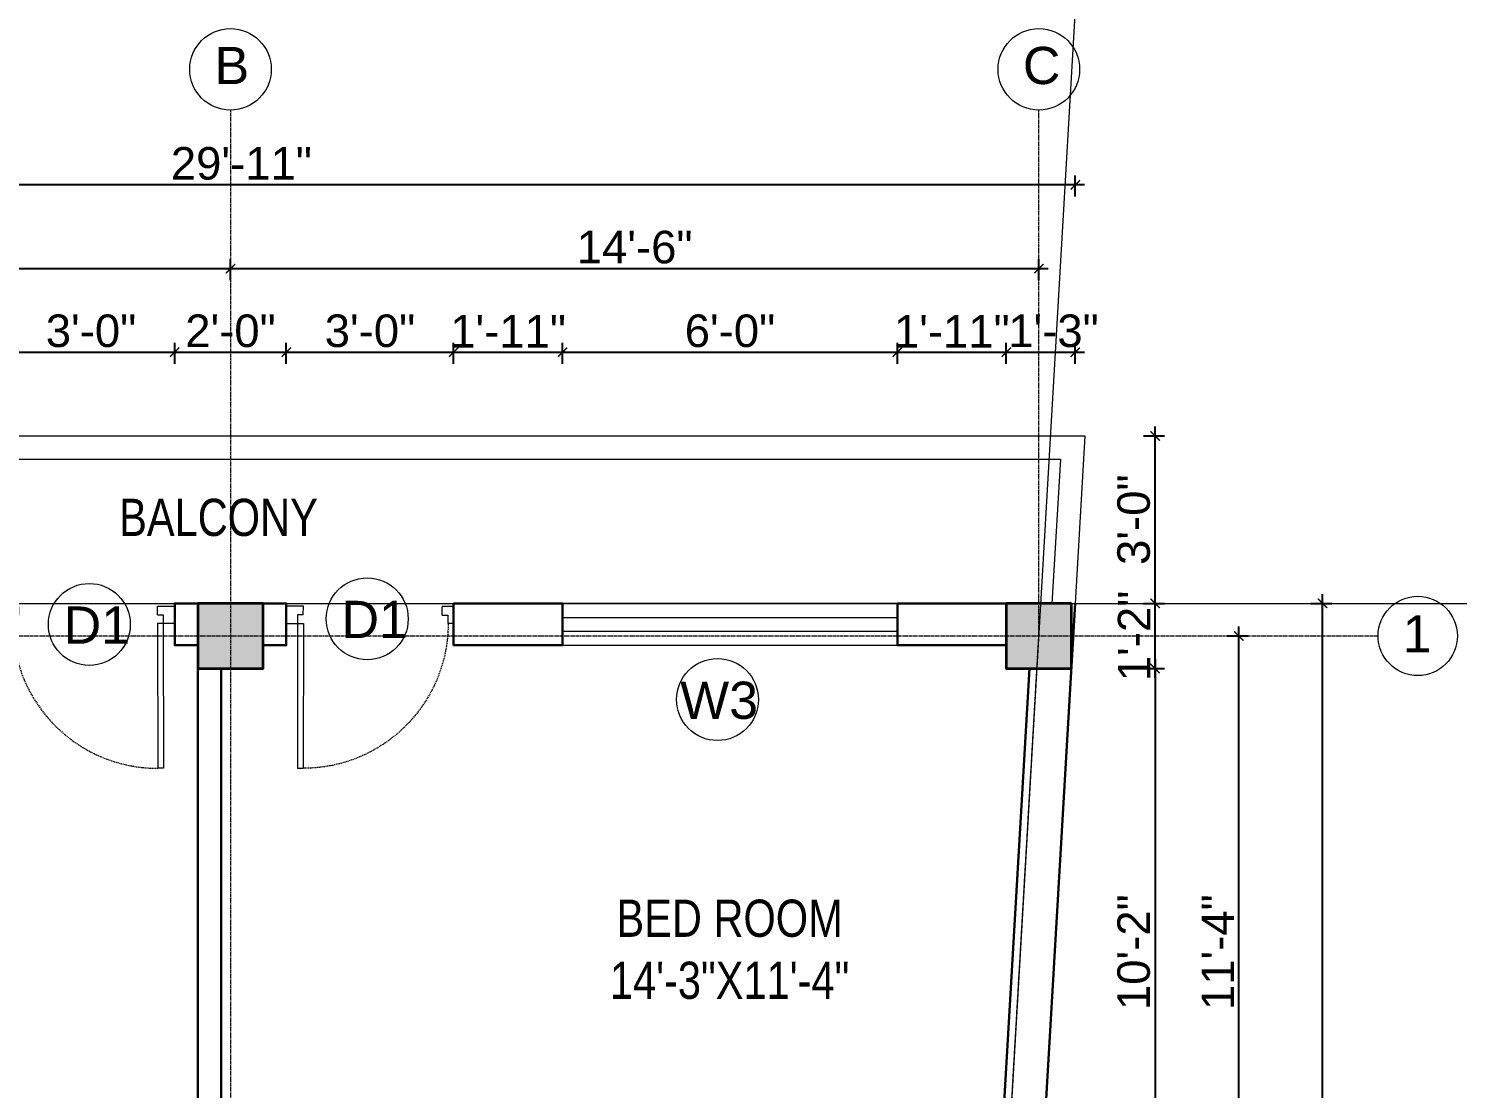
# Model space of a CAD drawing. Header units: inches. Extents: x 84707 to 107235, y 3922 to 10323.
# Drawn here: x 86745.1 to 87052.4, y 10051.2 to 10279.1 of the extents above; entities that cross this region are included whole.
import ezdxf

# ---------------------------------------------------------------- set-up
doc = ezdxf.new("R2010")
doc.units = ezdxf.units.IN
doc.header["$MEASUREMENT"] = 0
doc.linetypes.add('CENTER', pattern=[2, 1.25, -0.25, 0.25, -0.25])
doc.linetypes.add('HIDDEN', pattern=[0.375, 0.25, -0.125])
for name, color, linetype, lineweight in [('Annotate-Lite.w', 4, 'Continuous', 9), ('Annotations-Bold.w', 2, 'Continuous', 13), ('COLOUM', 3, 'Continuous', 35), ('DIM-2', 4, 'Continuous', 20), ('Door-Window.w', 4, 'Continuous', 15), ('wall', 240, 'Continuous', 30), ('wall light', 6, 'Continuous', 18), ('window', 130, 'Continuous', 13)]:
    doc.layers.add(name, color=color, linetype=linetype, lineweight=lineweight)
doc.styles.add('ARAIL', font='arial.ttf')
doc.styles.add('DIM', font='arial.ttf', dxfattribs={"width": 0.8})
doc.styles.add('gaurav', font='arial.ttf')
doc.dimstyles.new('8 inch dim', dxfattribs={"dimtxt": 7, "dimasz": 2, "dimexe": 2, "dimexo": 1, "dimgap": 1, "dimtad": 1, "dimdec": 0, "dimzin": 3, "dimdsep": 46, "dimlunit": 4, "dimtxsty": 'ARAIL', "dimblk": 'ARCHTICK', "dimcen": 0.09, "dimdle": 2, "dimadec": 0, "dimazin": 0, "dimtfac": 1, "dimtdec": 0, "dimtix": 1, "dimtofl": 0, "dimtmove": 1, "dimatfit": 3, "dimldrblk": 'ARCHTICK', "dimfxlon": 1, "dimtolj": 1, "dimtzin": 0, "dimarcsym": 0})

# ---------------------------------------------------------------- blocks, each defined once
blk = doc.blocks.new('column 14')
at = {"layer": 'COLOUM'}
h = blk.add_hatch(color=256, dxfattribs=at)
h.dxf.hatch_style = 1
h.paths.add_polyline_path([(7, 7), (-7, 7), (-7, -7), (7, -7)])
blk.add_lwpolyline([(7, 7), (7, -7), (-7, -7), (-7, 7)], close=True, dxfattribs=at)
blk = doc.blocks.new('*U9')
at = {"layer": 'Door-Window.w', "ltscale": 3}
for p, q in [((11067.44, 10097.93), (11092.24, 10116.76)), ((11092.24, 10116.76), (11093, 10115.8)), ((11068.18, 10096.96), (11093, 10115.8)), ((11063.03, 10097.66), (11065.96, 10099.89)), ((11065.96, 10099.89), (11067.44, 10097.93)), ((11065.97, 10096.82), (11067.44, 10097.93)), ((11067.44, 10097.93), (11068.18, 10096.96)), ((11065.25, 10094.74), (11063.03, 10097.66)), ((11066.71, 10095.85), (11065.25, 10094.74)), ((11066.71, 10095.85), (11065.97, 10096.82)), ((11084.8, 10072.06), (11083.33, 10070.95)), ((11084.81, 10068.99), (11083.33, 10070.95)), ((11084.8, 10072.06), (11085.54, 10071.08)), ((11084.81, 10068.99), (11087.74, 10071.22)), ((11085.54, 10071.08), (11087, 10072.19)), ((11087.74, 10071.22), (11087, 10072.19))]:
    blk.add_line(p, q, dxfattribs=at)
at = {"layer": 'Door-Window.w', "color": 9, "linetype": 'HIDDEN', "lineweight": 18}
blk.add_arc((11068.18, 10096.96), 31.16, 307.2347, 37.1906, dxfattribs=at)
blk = doc.blocks.new('_ArchTick')
at = {"color": 0, "linetype": 'ByBlock', "const_width": 0.15}
blk.add_lwpolyline([(-0.5, -0.5), (0.5, 0.5)], dxfattribs=at)
blk = doc.blocks.new('*D652')
at = {"layer": 'Defpoints', "color": 0, "transparency": 16777216}
for p in [(86776.49, 10209.52), (86740.49, 10155.51), (86776.49, 10155.52)]:
    blk.add_point(p, dxfattribs=at)
at = {"layer": 'DIM-2', "color": 0, "lineweight": -2, "transparency": 16777216}
for p, q in [((86740.49, 10207.02), (86740.49, 10211.52)), ((86776.49, 10207.02), (86776.49, 10211.52)), ((86738.49, 10209.52), (86778.49, 10209.52))]:
    blk.add_line(p, q, dxfattribs=at)
at = {"layer": 'DIM-2', "color": 0, "lineweight": -2, "transparency": 16777216, "xscale": 2, "yscale": 2, "zscale": 2, "rotation": 180}
blk.add_blockref('_ArchTick', (86740.49, 10209.52), dxfattribs=at)
at = {"layer": 'DIM-2', "color": 0, "lineweight": -2, "transparency": 16777216, "xscale": 2, "yscale": 2, "zscale": 2}
blk.add_blockref('_ArchTick', (86776.49, 10209.52), dxfattribs=at)
at = {"layer": 'DIM-2', "color": 0, "transparency": 16777216, "insert": (86758.49, 10214.09), "char_height": 7, "attachment_point": 5, "style": 'ARAIL'}
blk.add_mtext('\\A1;3\'-0"', dxfattribs=at)
blk = doc.blocks.new('*D653')
at = {"layer": 'Defpoints', "color": 0, "transparency": 16777216}
for p in [(86800.49, 10209.52), (86776.49, 10155.52), (86800.49, 10155.52)]:
    blk.add_point(p, dxfattribs=at)
at = {"layer": 'DIM-2', "color": 0, "lineweight": -2, "transparency": 16777216}
for p, q in [((86776.49, 10207.02), (86776.49, 10211.52)), ((86800.49, 10207.02), (86800.49, 10211.52)), ((86774.49, 10209.52), (86802.49, 10209.52))]:
    blk.add_line(p, q, dxfattribs=at)
at = {"layer": 'DIM-2', "color": 0, "lineweight": -2, "transparency": 16777216, "xscale": 2, "yscale": 2, "zscale": 2, "rotation": 180}
blk.add_blockref('_ArchTick', (86776.49, 10209.52), dxfattribs=at)
at = {"layer": 'DIM-2', "color": 0, "lineweight": -2, "transparency": 16777216, "xscale": 2, "yscale": 2, "zscale": 2}
blk.add_blockref('_ArchTick', (86800.49, 10209.52), dxfattribs=at)
at = {"layer": 'DIM-2', "color": 0, "transparency": 16777216, "insert": (86788.49, 10214.09), "char_height": 7, "attachment_point": 5, "style": 'ARAIL'}
blk.add_mtext('\\A1;2\'-0"', dxfattribs=at)
blk = doc.blocks.new('*D654')
at = {"layer": 'Defpoints', "color": 0, "transparency": 16777216}
for p in [(86836.49, 10209.52), (86800.49, 10155.52), (86836.49, 10155.52)]:
    blk.add_point(p, dxfattribs=at)
at = {"layer": 'DIM-2', "color": 0, "lineweight": -2, "transparency": 16777216}
for p, q in [((86800.49, 10207.02), (86800.49, 10211.52)), ((86836.49, 10207.02), (86836.49, 10211.52)), ((86798.49, 10209.52), (86838.49, 10209.52))]:
    blk.add_line(p, q, dxfattribs=at)
at = {"layer": 'DIM-2', "color": 0, "lineweight": -2, "transparency": 16777216, "xscale": 2, "yscale": 2, "zscale": 2, "rotation": 180}
blk.add_blockref('_ArchTick', (86800.49, 10209.52), dxfattribs=at)
at = {"layer": 'DIM-2', "color": 0, "lineweight": -2, "transparency": 16777216, "xscale": 2, "yscale": 2, "zscale": 2}
blk.add_blockref('_ArchTick', (86836.49, 10209.52), dxfattribs=at)
at = {"layer": 'DIM-2', "color": 0, "transparency": 16777216, "insert": (86818.49, 10214.09), "char_height": 7, "attachment_point": 5, "style": 'ARAIL'}
blk.add_mtext('\\A1;3\'-0"', dxfattribs=at)
blk = doc.blocks.new('*D655')
at = {"layer": 'Defpoints', "color": 0, "transparency": 16777216}
for p in [(86859.92, 10209.52), (86836.49, 10155.52), (86859.92, 10155.52)]:
    blk.add_point(p, dxfattribs=at)
at = {"layer": 'DIM-2', "color": 0, "lineweight": -2, "transparency": 16777216}
for p, q in [((86836.49, 10207.02), (86836.49, 10211.52)), ((86859.92, 10207.02), (86859.92, 10211.52)), ((86834.49, 10209.52), (86861.92, 10209.52))]:
    blk.add_line(p, q, dxfattribs=at)
at = {"layer": 'DIM-2', "color": 0, "lineweight": -2, "transparency": 16777216, "xscale": 2, "yscale": 2, "zscale": 2, "rotation": 180}
blk.add_blockref('_ArchTick', (86836.49, 10209.52), dxfattribs=at)
at = {"layer": 'DIM-2', "color": 0, "lineweight": -2, "transparency": 16777216, "xscale": 2, "yscale": 2, "zscale": 2}
blk.add_blockref('_ArchTick', (86859.92, 10209.52), dxfattribs=at)
at = {"layer": 'DIM-2', "color": 0, "transparency": 16777216, "insert": (86848.2, 10214.03), "char_height": 7, "attachment_point": 5, "style": 'ARAIL'}
blk.add_mtext('\\A1;1\'-11"', dxfattribs=at)
blk = doc.blocks.new('*D656')
at = {"layer": 'Defpoints', "color": 0, "transparency": 16777216}
for p in [(86931.92, 10209.52), (86859.92, 10155.52), (86931.92, 10155.52)]:
    blk.add_point(p, dxfattribs=at)
at = {"layer": 'DIM-2', "color": 0, "lineweight": -2, "transparency": 16777216}
for p, q in [((86859.92, 10207.02), (86859.92, 10211.52)), ((86931.92, 10207.02), (86931.92, 10211.52)), ((86857.92, 10209.52), (86933.92, 10209.52))]:
    blk.add_line(p, q, dxfattribs=at)
at = {"layer": 'DIM-2', "color": 0, "lineweight": -2, "transparency": 16777216, "xscale": 2, "yscale": 2, "zscale": 2, "rotation": 180}
blk.add_blockref('_ArchTick', (86859.92, 10209.52), dxfattribs=at)
at = {"layer": 'DIM-2', "color": 0, "lineweight": -2, "transparency": 16777216, "xscale": 2, "yscale": 2, "zscale": 2}
blk.add_blockref('_ArchTick', (86931.92, 10209.52), dxfattribs=at)
at = {"layer": 'DIM-2', "color": 0, "transparency": 16777216, "insert": (86895.92, 10214.09), "char_height": 7, "attachment_point": 5, "style": 'ARAIL'}
blk.add_mtext('\\A1;6\'-0"', dxfattribs=at)
blk = doc.blocks.new('*D657')
at = {"layer": 'Defpoints', "color": 0, "transparency": 16777216}
for p in [(86955.36, 10209.52), (86931.92, 10155.52), (86955.36, 10155.52)]:
    blk.add_point(p, dxfattribs=at)
at = {"layer": 'DIM-2', "color": 0, "lineweight": -2, "transparency": 16777216}
for p, q in [((86931.92, 10207.02), (86931.92, 10211.52)), ((86955.36, 10207.02), (86955.36, 10211.52)), ((86929.92, 10209.52), (86957.36, 10209.52))]:
    blk.add_line(p, q, dxfattribs=at)
at = {"layer": 'DIM-2', "color": 0, "lineweight": -2, "transparency": 16777216, "xscale": 2, "yscale": 2, "zscale": 2, "rotation": 180}
blk.add_blockref('_ArchTick', (86931.92, 10209.52), dxfattribs=at)
at = {"layer": 'DIM-2', "color": 0, "lineweight": -2, "transparency": 16777216, "xscale": 2, "yscale": 2, "zscale": 2}
blk.add_blockref('_ArchTick', (86955.36, 10209.52), dxfattribs=at)
at = {"layer": 'DIM-2', "color": 0, "transparency": 16777216, "insert": (86943.64, 10214.03), "char_height": 7, "attachment_point": 5, "style": 'ARAIL'}
blk.add_mtext('\\A1;1\'-11"', dxfattribs=at)
blk = doc.blocks.new('*D658')
at = {"layer": 'Defpoints', "color": 0, "transparency": 16777216}
for p in [(86970.18, 10209.52), (86955.36, 10155.52), (86970.18, 10155.52)]:
    blk.add_point(p, dxfattribs=at)
at = {"layer": 'DIM-2', "color": 0, "lineweight": -2, "transparency": 16777216}
for p, q in [((86955.36, 10207.02), (86955.36, 10211.52)), ((86970.18, 10207.02), (86970.18, 10211.52)), ((86953.36, 10209.52), (86972.18, 10209.52))]:
    blk.add_line(p, q, dxfattribs=at)
at = {"layer": 'DIM-2', "color": 0, "lineweight": -2, "transparency": 16777216, "xscale": 2, "yscale": 2, "zscale": 2, "rotation": 180}
blk.add_blockref('_ArchTick', (86955.36, 10209.52), dxfattribs=at)
at = {"layer": 'DIM-2', "color": 0, "lineweight": -2, "transparency": 16777216, "xscale": 2, "yscale": 2, "zscale": 2}
blk.add_blockref('_ArchTick', (86970.18, 10209.52), dxfattribs=at)
at = {"layer": 'DIM-2', "color": 0, "transparency": 16777216, "insert": (86965.51, 10214.09), "char_height": 7, "attachment_point": 5, "style": 'ARAIL'}
blk.add_mtext('\\A1;1\'-3"', dxfattribs=at)
blk = doc.blocks.new('*D659')
at = {"layer": 'Defpoints', "color": 0, "transparency": 16777216}
for p in [(86788.49, 10227.52), (86618.49, 10155.52), (86788.49, 10155.52)]:
    blk.add_point(p, dxfattribs=at)
at = {"layer": 'DIM-2', "color": 0, "lineweight": -2, "transparency": 16777216}
for p, q in [((86618.49, 10225.02), (86618.49, 10229.52)), ((86788.49, 10225.02), (86788.49, 10229.52)), ((86616.49, 10227.52), (86790.49, 10227.52))]:
    blk.add_line(p, q, dxfattribs=at)
at = {"layer": 'DIM-2', "color": 0, "lineweight": -2, "transparency": 16777216, "xscale": 2, "yscale": 2, "zscale": 2, "rotation": 180}
blk.add_blockref('_ArchTick', (86618.49, 10227.52), dxfattribs=at)
at = {"layer": 'DIM-2', "color": 0, "lineweight": -2, "transparency": 16777216, "xscale": 2, "yscale": 2, "zscale": 2}
blk.add_blockref('_ArchTick', (86788.49, 10227.52), dxfattribs=at)
at = {"layer": 'DIM-2', "color": 0, "transparency": 16777216, "insert": (86703.49, 10232.03), "char_height": 7, "attachment_point": 5, "style": 'ARAIL'}
blk.add_mtext('\\A1;14\'-2"', dxfattribs=at)
blk = doc.blocks.new('*D660')
at = {"layer": 'Defpoints', "color": 0, "transparency": 16777216}
for p in [(86962.36, 10227.52), (86788.49, 10155.52), (86962.36, 10155.52)]:
    blk.add_point(p, dxfattribs=at)
at = {"layer": 'DIM-2', "color": 0, "lineweight": -2, "transparency": 16777216}
for p, q in [((86788.49, 10225.02), (86788.49, 10229.52)), ((86962.36, 10225.02), (86962.36, 10229.52)), ((86786.49, 10227.52), (86964.36, 10227.52))]:
    blk.add_line(p, q, dxfattribs=at)
at = {"layer": 'DIM-2', "color": 0, "lineweight": -2, "transparency": 16777216, "xscale": 2, "yscale": 2, "zscale": 2, "rotation": 180}
blk.add_blockref('_ArchTick', (86788.49, 10227.52), dxfattribs=at)
at = {"layer": 'DIM-2', "color": 0, "lineweight": -2, "transparency": 16777216, "xscale": 2, "yscale": 2, "zscale": 2}
blk.add_blockref('_ArchTick', (86962.36, 10227.52), dxfattribs=at)
at = {"layer": 'DIM-2', "color": 0, "transparency": 16777216, "insert": (86875.42, 10232.09), "char_height": 7, "attachment_point": 5, "style": 'ARAIL'}
blk.add_mtext('\\A1;14\'-6"', dxfattribs=at)
blk = doc.blocks.new('*D618')
at = {"layer": 'Defpoints', "color": 0, "transparency": 16777216}
for p in [(86611.49, 10245.52), (86611.49, 10155.52), (86970.18, 10155.52)]:
    blk.add_point(p, dxfattribs=at)
at = {"layer": 'DIM-2', "color": 0, "lineweight": -2, "transparency": 16777216}
for p, q in [((86611.49, 10243.02), (86611.49, 10247.52)), ((86970.18, 10243.02), (86970.18, 10247.52)), ((86972.18, 10245.52), (86609.49, 10245.52))]:
    blk.add_line(p, q, dxfattribs=at)
at = {"layer": 'DIM-2', "color": 0, "lineweight": -2, "transparency": 16777216, "xscale": 2, "yscale": 2, "zscale": 2, "rotation": 180}
blk.add_blockref('_ArchTick', (86611.49, 10245.52), dxfattribs=at)
at = {"layer": 'DIM-2', "color": 0, "lineweight": -2, "transparency": 16777216, "xscale": 2, "yscale": 2, "zscale": 2}
blk.add_blockref('_ArchTick', (86970.18, 10245.52), dxfattribs=at)
at = {"layer": 'DIM-2', "color": 0, "transparency": 16777216, "insert": (86790.83, 10250.09), "char_height": 7, "attachment_point": 5, "style": 'ARAIL'}
blk.add_mtext('\\A1;29\'-11"', dxfattribs=at)
blk = doc.blocks.new('*D629')
at = {"layer": 'Defpoints', "color": 0, "transparency": 16777216}
for p in [(86969.36, 10141.52), (86961.43, 10019.52), (86987.36, 10019.52)]:
    blk.add_point(p, dxfattribs=at)
at = {"layer": 'DIM-2', "color": 0, "lineweight": -2, "transparency": 16777216}
for p, q in [((86987.36, 10143.52), (86987.36, 10017.52)), ((86984.86, 10141.52), (86989.36, 10141.52)), ((86984.86, 10019.52), (86989.36, 10019.52))]:
    blk.add_line(p, q, dxfattribs=at)
at = {"layer": 'DIM-2', "color": 0, "lineweight": -2, "transparency": 16777216, "xscale": 2, "yscale": 2, "zscale": 2}
for p, rotation in [((86987.36, 10141.52), 90), ((86987.36, 10019.52), 270)]:
    blk.add_blockref('_ArchTick', p, dxfattribs=dict(at, rotation=rotation))
at = {"layer": 'DIM-2', "color": 0, "transparency": 16777216, "insert": (86982.79, 10080.52), "char_height": 7, "attachment_point": 5, "rotation": 90, "style": 'ARAIL'}
blk.add_mtext('\\A1;10\'-2"', dxfattribs=at)
blk = doc.blocks.new('*D637')
at = {"layer": 'Defpoints', "color": 0, "transparency": 16777216}
for p in [(86969.36, 10155.52), (87023.36, 10155.52), (86942.77, 9685.52)]:
    blk.add_point(p, dxfattribs=at)
at = {"layer": 'DIM-2', "color": 0, "lineweight": -2, "transparency": 16777216}
for p, q in [((87023.36, 9683.52), (87023.36, 10157.52)), ((87020.86, 10155.52), (87025.36, 10155.52)), ((87020.86, 9685.52), (87025.36, 9685.52))]:
    blk.add_line(p, q, dxfattribs=at)
at = {"layer": 'DIM-2', "color": 0, "lineweight": -2, "transparency": 16777216, "xscale": 2, "yscale": 2, "zscale": 2}
for p, rotation in [((87023.36, 10155.52), 90), ((87023.36, 9685.52), 270)]:
    blk.add_blockref('_ArchTick', p, dxfattribs=dict(at, rotation=rotation))
at = {"layer": 'DIM-2', "color": 0, "transparency": 16777216, "insert": (87018.78, 9920.52), "char_height": 7, "attachment_point": 5, "rotation": 90, "style": 'ARAIL'}
blk.add_mtext('\\A1;39\'-2"', dxfattribs=at)
blk = doc.blocks.new('*D639')
at = {"layer": 'Defpoints', "color": 0, "transparency": 16777216}
for p in [(86962.36, 10148.52), (87005.36, 10148.52), (86954.43, 10012.52)]:
    blk.add_point(p, dxfattribs=at)
at = {"layer": 'DIM-2', "color": 0, "lineweight": -2, "transparency": 16777216}
for p, q in [((87002.86, 10148.52), (87007.36, 10148.52)), ((87005.36, 10010.52), (87005.36, 10150.52)), ((87002.86, 10012.52), (87007.36, 10012.52))]:
    blk.add_line(p, q, dxfattribs=at)
at = {"layer": 'DIM-2', "color": 0, "lineweight": -2, "transparency": 16777216, "xscale": 2, "yscale": 2, "zscale": 2}
for p, rotation in [((87005.36, 10148.52), 90), ((87005.36, 10012.52), 270)]:
    blk.add_blockref('_ArchTick', p, dxfattribs=dict(at, rotation=rotation))
at = {"layer": 'DIM-2', "color": 0, "transparency": 16777216, "insert": (87000.85, 10080.52), "char_height": 7, "attachment_point": 5, "rotation": 90, "style": 'ARAIL'}
blk.add_mtext('\\A1;11\'-4"', dxfattribs=at)
blk = doc.blocks.new('*D640')
at = {"layer": 'Defpoints', "color": 0, "transparency": 16777216}
for p in [(86970.18, 10155.52), (86987.36, 10155.52), (86969.36, 10141.52)]:
    blk.add_point(p, dxfattribs=at)
at = {"layer": 'DIM-2', "color": 0, "lineweight": -2, "transparency": 16777216}
for p, q in [((86987.36, 10139.52), (86987.36, 10157.52)), ((86984.86, 10155.52), (86989.36, 10155.52)), ((86984.86, 10141.52), (86989.36, 10141.52))]:
    blk.add_line(p, q, dxfattribs=at)
at = {"layer": 'DIM-2', "color": 0, "lineweight": -2, "transparency": 16777216, "xscale": 2, "yscale": 2, "zscale": 2}
for p, rotation in [((86987.36, 10155.52), 90), ((86987.36, 10141.52), 270)]:
    blk.add_blockref('_ArchTick', p, dxfattribs=dict(at, rotation=rotation))
at = {"layer": 'DIM-2', "color": 0, "transparency": 16777216, "insert": (86982.85, 10148.52), "char_height": 7, "attachment_point": 5, "rotation": 90, "style": 'ARAIL'}
blk.add_mtext('\\A1;1\'-2"', dxfattribs=at)
blk = doc.blocks.new('*D615')
at = {"layer": 'Defpoints', "color": 0, "transparency": 16777216}
for p in [(86972.28, 10191.52), (86987.36, 10191.52), (86969.36, 10155.52)]:
    blk.add_point(p, dxfattribs=at)
at = {"layer": 'DIM-2', "color": 0, "lineweight": -2, "transparency": 16777216}
for p, q in [((86984.86, 10191.52), (86989.36, 10191.52)), ((86987.36, 10153.52), (86987.36, 10193.52)), ((86984.86, 10155.52), (86989.36, 10155.52))]:
    blk.add_line(p, q, dxfattribs=at)
at = {"layer": 'DIM-2', "color": 0, "lineweight": -2, "transparency": 16777216, "xscale": 2, "yscale": 2, "zscale": 2}
for p, rotation in [((86987.36, 10191.52), 90), ((86987.36, 10155.52), 270)]:
    blk.add_blockref('_ArchTick', p, dxfattribs=dict(at, rotation=rotation))
at = {"layer": 'DIM-2', "color": 0, "transparency": 16777216, "insert": (86982.78, 10173.52), "char_height": 7, "attachment_point": 5, "rotation": 90, "style": 'ARAIL'}
blk.add_mtext('\\A1;3\'-0"', dxfattribs=at)

msp = doc.modelspace()

# ---------------------------------------------------------------- linework, layer by layer
at = {"layer": 'Annotate-Lite.w', "ltscale": 0.005}
for centre in [(86817.9, 10152.2), (86758.13, 10150.99), (86893.24, 10134.84)]:
    msp.add_circle(centre, 8.81, dxfattribs=at)
at = {"layer": 'Annotations-Bold.w', "linetype": 'CENTER', "ltscale": 0.3}
for p, q in [((86788.49, 10261.58), (86788.49, 9585.08)), ((86549.07, 10148.52), (87035.32, 10148.52))]:
    msp.add_line(p, q, dxfattribs=at)
msp.add_lwpolyline([(86935.77, 9585.08), (86935.77, 9692.52), (86962.36, 10148.52), (86962.36, 10261.58)], dxfattribs=at)
at = {"layer": 'DIM-2'}
for p, direction in [((86935.77, 9692.52), (0.0582225, 0.9983036)), ((84806.37, 10155.52), (1, 0))]:
    msp.add_xline(p, direction, dxfattribs=at)
for centre, radius in [((86788.49, 10270.35), 8.77), ((86962.36, 10270.35), 8.77), ((87043.86, 10148.52), 8.53)]:
    msp.add_circle(centre, radius, dxfattribs=at)
at = {"layer": 'wall'}
for p, q in [((86836.49, 10146.49), (86836.49, 10155.52)), ((86859.92, 10155.52), (86836.49, 10155.52)), ((86859.92, 10146.52), (86859.92, 10155.52)), ((86955.36, 10155.52), (86931.92, 10155.52)), ((86931.92, 10146.52), (86931.92, 10155.52)), ((86970.18, 10155.52), (86957.4, 9936.52)), ((86859.92, 10146.52), (86836.49, 10146.52)), ((86955.36, 10146.52), (86931.92, 10146.52)), ((86781.49, 9977.52), (86781.49, 10141.52)), ((86786.49, 9977.52), (86786.49, 10141.52))]:
    msp.add_line(p, q, dxfattribs=at)
for points in [[(86781.49, 10155.52), (86776.49, 10155.52), (86776.49, 10146.52), (86781.49, 10146.52)], [(86795.49, 10155.52), (86800.49, 10155.52), (86800.49, 10146.52), (86795.49, 10146.52)]]:
    msp.add_lwpolyline(points, close=True, dxfattribs=at)
msp.add_lwpolyline([(86960.34, 10141.52), (86948.68, 9941.52), (86934.59, 9941.52)], dxfattribs=at)
at = {"layer": 'wall light'}
msp.add_line((86972.28, 10191.52), (86970.18, 10155.52), dxfattribs=at)
for points in [[(86611.49, 10191.52), (86972.28, 10191.52)], [(86616.49, 10155.52), (86616.49, 10186.52), (86966.98, 10186.52), (86965.17, 10155.52)]]:
    msp.add_lwpolyline(points, dxfattribs=at)
at = {"layer": 'window'}
for p, q in [((86931.92, 10155.52), (86859.92, 10155.52)), ((86859.92, 10152.52), (86931.92, 10152.52)), ((86859.92, 10149.52), (86931.92, 10149.52)), ((86859.92, 10146.52), (86931.92, 10146.52))]:
    msp.add_line(p, q, dxfattribs=at)

# ---------------------------------------------------------------- block references
at = {"layer": 'Door-Window.w', "linetype": 'ByBlock', "yscale": 0.999790782091718, "zscale": 0.999790782091718}
for p, xscale, rotation in [((85409.99, 25067.72), 0.999790782091718, 232.8475757098403), ((88166.98, 25067.72), -0.9997907820917175, 127.1524242901596)]:
    msp.add_blockref('*U9', p, dxfattribs=dict(at, xscale=xscale, rotation=rotation))
at = {"layer": 'wall', "xscale": -1, "rotation": 270}
for p in [(86788.49, 10148.52), (86962.36, 10148.52)]:
    msp.add_blockref('column 14', p, dxfattribs=at)

# ---------------------------------------------------------------- texts
at = {"ltscale": 7, "char_height": 8, "width": 121.9318, "attachment_point": 8, "style": 'DIM'}
for s, insert in [('BALCONY', (86785.91, 10169.9)), ('BED ROOM\\P14\'-3"X11\'-4"', (86895.84, 10070.37))]:
    msp.add_mtext(s, dxfattribs=dict(at, insert=insert))
at = {"layer": 'Annotate-Lite.w', "ltscale": 0.005, "char_height": 8, "attachment_point": 1, "style": 'gaurav'}
for s, insert in [('D1', (86752.61, 10154.86)), ('D1', (86812.38, 10156.07)), ('W3', (86885.2, 10138.69))]:
    msp.add_mtext_dynamic_manual_height_columns(s, width=8, gutter_width=100, heights=[0], dxfattribs=dict(at, insert=insert))
at = {"layer": 'Annotations-Bold.w', "linetype": 'CENTER', "ltscale": 1.5, "char_height": 8, "attachment_point": 1, "style": 'ARAIL'}
for s, insert in [('B', (86785.06, 10275.18)), ('C', (86958.93, 10275.18)), ('1', (87040.62, 10152.98))]:
    msp.add_mtext_dynamic_manual_height_columns(s, width=6.5393, gutter_width=100, heights=[0], dxfattribs=dict(at, insert=insert))

# ---------------------------------------------------------------- dimensions: what is measured, and where the dimension line sits
at = {"layer": 'DIM-2'}
for base, p1, p2, picture, middle in [((86611.49, 10245.52), (86970.18, 10155.52), (86611.49, 10155.52), '*D618', (86790.83, 10250.09)), ((86788.49, 10227.52), (86618.49, 10155.52), (86788.49, 10155.52), '*D659', (86703.49, 10232.03)), ((86962.36, 10227.52), (86788.49, 10155.52), (86962.36, 10155.52), '*D660', (86875.42, 10232.09)), ((86776.49, 10209.52), (86740.49, 10155.51), (86776.49, 10155.52), '*D652', (86758.49, 10214.09)), ((86800.49, 10209.52), (86776.49, 10155.52), (86800.49, 10155.52), '*D653', (86788.49, 10214.09)), ((86836.49, 10209.52), (86800.49, 10155.52), (86836.49, 10155.52), '*D654', (86818.49, 10214.09)), ((86931.92, 10209.52), (86859.92, 10155.52), (86931.92, 10155.52), '*D656', (86895.92, 10214.09))]:
    dim = msp.add_linear_dim(base=base, p1=p1, p2=p2, dimstyle='8 inch dim', dxfattribs=at)
    dim.commit()
    dim.dimension.update_dxf_attribs({"geometry": picture, "text_midpoint": middle})
for base, p1, p2, picture, middle in [((86859.92, 10209.52), (86836.49, 10155.52), (86859.92, 10155.52), '*D655', (86848.2, 10209.52)), ((86955.36, 10209.52), (86931.92, 10155.52), (86955.36, 10155.52), '*D657', (86943.64, 10209.52)), ((86970.18, 10209.52), (86955.36, 10155.52), (86970.18, 10155.52), '*D658', (86965.51, 10209.52))]:
    dim = msp.add_linear_dim(base=base, p1=p1, p2=p2, dimstyle='8 inch dim', dxfattribs=at)
    dim.commit()
    dim.dimension.update_dxf_attribs({"geometry": picture, "text_midpoint": middle, "dimtype": 160})
for base, p1, p2, picture, middle in [((86987.36, 10191.52), (86969.36, 10155.52), (86972.28, 10191.52), '*D615', (86982.78, 10173.52)), ((87023.36, 10155.52), (86942.77, 9685.52), (86969.36, 10155.52), '*D637', (87018.78, 9920.52)), ((87005.36, 10148.52), (86954.43, 10012.52), (86962.36, 10148.52), '*D639', (87000.85, 10080.52)), ((86987.36, 10019.52), (86969.36, 10141.52), (86961.43, 10019.52), '*D629', (86982.79, 10080.52))]:
    dim = msp.add_linear_dim(base=base, p1=p1, p2=p2, angle=90, dimstyle='8 inch dim', dxfattribs=at)
    dim.commit()
    dim.dimension.update_dxf_attribs({"geometry": picture, "text_midpoint": middle})
dim = msp.add_linear_dim(base=(86987.36, 10155.52), p1=(86969.36, 10141.52), p2=(86970.18, 10155.52), angle=90, dimstyle='8 inch dim', dxfattribs=at)
dim.commit()
dim.dimension.update_dxf_attribs({"geometry": '*D640', "text_midpoint": (86987.36, 10148.52), "dimtype": 160})

doc.saveas('drawing.dxf')
